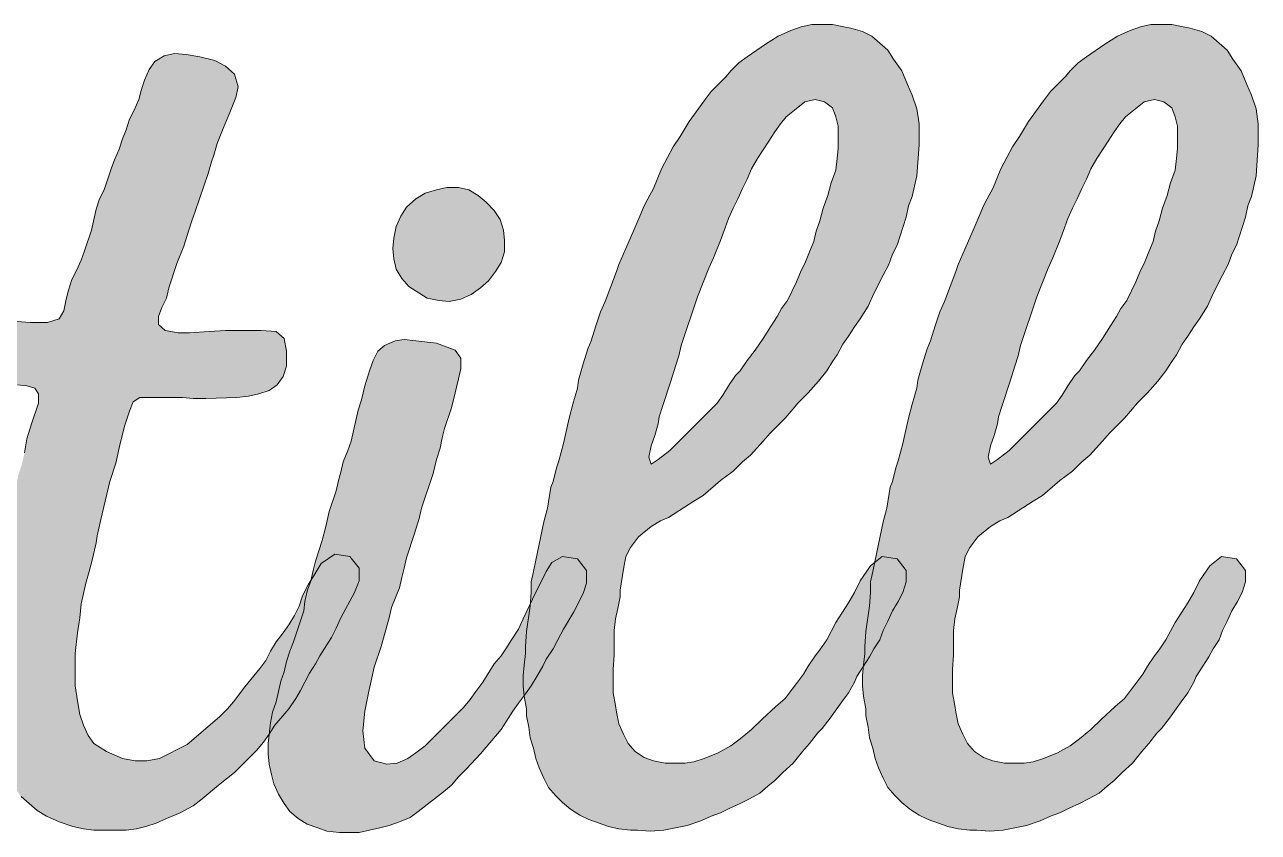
# Model space of a CAD drawing. Header units: inches. Extents: x 0.43 to 5.57, y -5.37 to -0.63.
# Drawn here: x 3.94 to 5.469, y -1.685 to -0.684 of the extents above; entities that cross this region are included whole.
import ezdxf

# ---------------------------------------------------------------- set-up
doc = ezdxf.new("R2010")
doc.units = ezdxf.units.IN
doc.header["$MEASUREMENT"] = 0
doc.layers.add('Layer 1', color=7, linetype='Continuous')

# ---------------------------------------------------------------- blocks, each defined once
blk = doc.blocks.new('block 4')
at = {"layer": 'Layer 1', "true_color": 0xd42128}
h = blk.add_hatch(color=242, dxfattribs=at)
h.dxf.hatch_style = 2
h.paths.add_polyline_path([(5.0114, -0.9812), (5.0043, -0.9941), (4.9928, -1.017), (4.9857, -1.0327), (4.9757, -1.0485), (4.9685, -1.0585), (4.9614, -1.07), (4.9542, -1.08), (4.947, -1.0929), (4.9413, -1.1014), (4.9342, -1.1129), (4.9241, -1.1258), (4.9113, -1.1401), (4.8984, -1.153), (4.8926, -1.1601), (4.8826, -1.1716), (4.864, -1.1902), (4.8554, -1.2002), (4.8397, -1.2174), (4.8297, -1.226), (4.8182, -1.2374), (4.8025, -1.2489), (4.781, -1.2675), (4.7696, -1.2746), (4.7381, -1.2947), (4.7281, -1.2989), (4.7166, -1.3061), (4.7009, -1.319), (4.6908, -1.3319), (4.6851, -1.3433), (4.6823, -1.3591), (4.678, -1.3848), (4.678, -1.3934), (4.6751, -1.4077), (4.6723, -1.4206), (4.6708, -1.4349), (4.6708, -1.465), (4.6694, -1.4836), (4.6694, -1.5122), (4.6723, -1.5279), (4.6737, -1.5365), (4.6765, -1.5508), (4.6823, -1.5637), (4.688, -1.5752), (4.6966, -1.5852), (4.708, -1.5924), (4.7195, -1.5966), (4.7338, -1.5995), (4.7581, -1.5995), (4.7696, -1.5981), (4.7824, -1.5938), (4.7996, -1.5866), (4.8154, -1.578), (4.8268, -1.5695), (4.8411, -1.558), (4.854, -1.5451), (4.8712, -1.5294), (4.8826, -1.5194), (4.8912, -1.5079), (4.8969, -1.5008), (4.9055, -1.4893), (4.9113, -1.4793), (4.9198, -1.4664), (4.9256, -1.4592), (4.9342, -1.4464), (4.9456, -1.4249), (4.9528, -1.4134), (4.9614, -1.4006), (4.9685, -1.3877), (4.9757, -1.3734), (4.9885, -1.3548), (5.0029, -1.3433), (5.0215, -1.3462), (5.0329, -1.3605), (5.0329, -1.3748), (5.0286, -1.3877), (5.0229, -1.3991), (5.0157, -1.4106), (5.01, -1.4235), (5.0043, -1.4349), (5, -1.4464), (4.9928, -1.4578), (4.9871, -1.4678), (4.98, -1.4793), (4.9714, -1.4922), (4.9685, -1.4993), (4.9614, -1.5122), (4.9528, -1.5237), (4.9384, -1.5437), (4.9284, -1.5566), (4.9227, -1.5623), (4.9127, -1.5752), (4.9041, -1.5852), (4.8926, -1.5995), (4.8798, -1.611), (4.8698, -1.621), (4.8612, -1.6281), (4.8511, -1.6367), (4.8383, -1.6439), (4.8268, -1.6496), (4.8139, -1.6553), (4.8025, -1.6611), (4.791, -1.6653), (4.7782, -1.6711), (4.761, -1.6768), (4.7324, -1.6825), (4.7152, -1.684), (4.6994, -1.6825), (4.6908, -1.6825), (4.6765, -1.6811), (4.6636, -1.6782), (4.6522, -1.6739), (4.6393, -1.6696), (4.6279, -1.6639), (4.6164, -1.6568), (4.6064, -1.6482), (4.5978, -1.6396), (4.5892, -1.6296), (4.5835, -1.6181), (4.5778, -1.6052), (4.5735, -1.5938), (4.5706, -1.5809), (4.5663, -1.568), (4.5649, -1.5551), (4.562, -1.5408), (4.562, -1.5322), (4.5592, -1.5165), (4.5577, -1.5036), (4.5577, -1.4907), (4.5592, -1.4779), (4.5606, -1.4635), (4.5606, -1.455), (4.562, -1.4363), (4.5663, -1.4049), (4.5678, -1.3877), (4.5678, -1.3748), (4.5706, -1.3619), (4.5735, -1.3476), (4.5835, -1.3004), (4.5878, -1.2832), (4.5921, -1.2574), (4.595, -1.2503), (4.5992, -1.2331), (4.6021, -1.2245), (4.6078, -1.2031), (4.6121, -1.1845), (4.615, -1.1716), (4.6193, -1.1544), (4.625, -1.1344), (4.6265, -1.1243), (4.6322, -1.1043), (4.6379, -1.0857), (4.6422, -1.0757), (4.6479, -1.0571), (4.6536, -1.0399), (4.6594, -1.027), (4.6737, -0.9898), (4.6765, -0.9812), (4.6851, -0.9612), (4.6951, -0.9383), (4.7023, -0.9211), (4.708, -0.9082), (4.7123, -0.8996), (4.7195, -0.8868), (4.7295, -0.8624), (4.7366, -0.8481), (4.7438, -0.8352), (4.7524, -0.8223), (4.7638, -0.8037), (4.7824, -0.778), (4.791, -0.7665), (4.8096, -0.7479), (4.8154, -0.7408), (4.8254, -0.7307), (4.8354, -0.7236), (4.8583, -0.7078), (4.874, -0.6978), (4.8898, -0.6907), (4.9027, -0.6864), (4.9156, -0.6835), (4.9413, -0.6835), (4.9556, -0.6864), (4.9642, -0.6878), (4.9785, -0.6921), (4.99, -0.6978), (5.01, -0.715), (5.0172, -0.7265), (5.0272, -0.7408), (5.0343, -0.7579), (5.0401, -0.7708), (5.0458, -0.788), (5.0487, -0.8066), (5.0487, -0.8324), (5.0458, -0.871), (5.0401, -0.8968), (5.0358, -0.9082), (5.0329, -0.9225), (5.0215, -0.9569), (5.0157, -0.9683)])
h.paths.add_polyline_path([(4.7739, -1.0213), (4.7538, -1.0814), (4.751, -1.0943), (4.7467, -1.1072), (4.7409, -1.1258), (4.7309, -1.1558), (4.7266, -1.1701), (4.7252, -1.1787), (4.7209, -1.193), (4.7166, -1.2059), (4.7137, -1.2202), (4.7166, -1.2288), (4.7252, -1.2231), (4.7395, -1.2116), (4.7982, -1.153), (4.8053, -1.1429), (4.8125, -1.1315), (4.8211, -1.1186), (4.8268, -1.1129), (4.8354, -1.1), (4.8454, -1.0871), (4.8554, -1.0728), (4.8655, -1.0571), (4.8726, -1.0456), (4.8783, -1.0356), (4.8855, -1.0256), (4.8969, -1.0027), (4.9027, -0.9884), (4.907, -0.9798), (4.9127, -0.9655), (4.9184, -0.9526), (4.9213, -0.9397), (4.9256, -0.9268), (4.9299, -0.9111), (4.9356, -0.8953), (4.9399, -0.8796), (4.9456, -0.8639), (4.947, -0.8495), (4.9485, -0.8367), (4.9485, -0.8095), (4.9456, -0.798), (4.9413, -0.7866), (4.9313, -0.7794), (4.9198, -0.7765), (4.907, -0.7794), (4.8941, -0.7894), (4.8841, -0.798), (4.8769, -0.8066), (4.8698, -0.8166), (4.8626, -0.8281), (4.8483, -0.8495), (4.8411, -0.8624), (4.8354, -0.8753), (4.8297, -0.8868), (4.824, -0.8996), (4.8182, -0.9111), (4.8125, -0.924), (4.8082, -0.9354), (4.8025, -0.9512), (4.7939, -0.9726), (4.7882, -0.9855)])
h = blk.add_hatch(color=242, dxfattribs=at)
h.dxf.hatch_style = 2
h.paths.add_polyline_path([(5.4322, -0.9812), (5.4251, -0.9941), (5.4136, -1.017), (5.4065, -1.0327), (5.3964, -1.0485), (5.3893, -1.0585), (5.3821, -1.07), (5.375, -1.08), (5.3678, -1.0929), (5.3621, -1.1014), (5.3549, -1.1129), (5.3449, -1.1258), (5.332, -1.1401), (5.3192, -1.153), (5.3134, -1.1601), (5.3034, -1.1716), (5.2848, -1.1902), (5.2762, -1.2002), (5.2605, -1.2174), (5.2505, -1.226), (5.239, -1.2374), (5.2233, -1.2489), (5.2018, -1.2675), (5.1904, -1.2746), (5.1589, -1.2947), (5.1488, -1.2989), (5.1374, -1.3061), (5.1216, -1.319), (5.1116, -1.3319), (5.1059, -1.3433), (5.103, -1.3591), (5.0988, -1.3848), (5.0988, -1.3934), (5.0959, -1.4077), (5.093, -1.4206), (5.0916, -1.4349), (5.0916, -1.465), (5.0902, -1.4836), (5.0902, -1.5122), (5.093, -1.5279), (5.0945, -1.5365), (5.0973, -1.5508), (5.103, -1.5637), (5.1088, -1.5752), (5.1174, -1.5852), (5.1288, -1.5924), (5.1403, -1.5966), (5.1546, -1.5995), (5.1789, -1.5995), (5.1904, -1.5981), (5.2032, -1.5938), (5.2204, -1.5866), (5.2362, -1.578), (5.2476, -1.5695), (5.2619, -1.558), (5.2748, -1.5451), (5.292, -1.5294), (5.3034, -1.5194), (5.312, -1.5079), (5.3177, -1.5008), (5.3263, -1.4893), (5.332, -1.4793), (5.3406, -1.4664), (5.3464, -1.4592), (5.3549, -1.4464), (5.3664, -1.4249), (5.3736, -1.4134), (5.3821, -1.4006), (5.3893, -1.3877), (5.3964, -1.3734), (5.4093, -1.3548), (5.4236, -1.3433), (5.4422, -1.3462), (5.4537, -1.3605), (5.4537, -1.3748), (5.4494, -1.3877), (5.4437, -1.3991), (5.4365, -1.4106), (5.4308, -1.4235), (5.4251, -1.4349), (5.4208, -1.4464), (5.4136, -1.4578), (5.4079, -1.4678), (5.4007, -1.4793), (5.3922, -1.4922), (5.3893, -1.4993), (5.3821, -1.5122), (5.3736, -1.5237), (5.3592, -1.5437), (5.3492, -1.5566), (5.3435, -1.5623), (5.3335, -1.5752), (5.3249, -1.5852), (5.3134, -1.5995), (5.3006, -1.611), (5.2905, -1.621), (5.282, -1.6281), (5.2719, -1.6367), (5.259, -1.6439), (5.2476, -1.6496), (5.2347, -1.6553), (5.2233, -1.6611), (5.2118, -1.6653), (5.1989, -1.6711), (5.1818, -1.6768), (5.1531, -1.6825), (5.136, -1.684), (5.1202, -1.6825), (5.1116, -1.6825), (5.0973, -1.6811), (5.0844, -1.6782), (5.073, -1.6739), (5.0601, -1.6696), (5.0487, -1.6639), (5.0372, -1.6568), (5.0272, -1.6482), (5.0186, -1.6396), (5.01, -1.6296), (5.0043, -1.6181), (4.9986, -1.6052), (4.9943, -1.5938), (4.9914, -1.5809), (4.9871, -1.568), (4.9857, -1.5551), (4.9828, -1.5408), (4.9828, -1.5322), (4.98, -1.5165), (4.9785, -1.5036), (4.9785, -1.4907), (4.98, -1.4779), (4.9814, -1.4635), (4.9814, -1.455), (4.9828, -1.4363), (4.9871, -1.4049), (4.9885, -1.3877), (4.9885, -1.3748), (4.9914, -1.3619), (4.9943, -1.3476), (5.0043, -1.3004), (5.0086, -1.2832), (5.0129, -1.2574), (5.0157, -1.2503), (5.02, -1.2331), (5.0229, -1.2245), (5.0286, -1.2031), (5.0329, -1.1845), (5.0358, -1.1716), (5.0401, -1.1544), (5.0458, -1.1344), (5.0472, -1.1243), (5.053, -1.1043), (5.0587, -1.0857), (5.063, -1.0757), (5.0687, -1.0571), (5.0744, -1.0399), (5.0801, -1.027), (5.0945, -0.9898), (5.0973, -0.9812), (5.1059, -0.9612), (5.1159, -0.9383), (5.1231, -0.9211), (5.1288, -0.9082), (5.1331, -0.8996), (5.1403, -0.8868), (5.1503, -0.8624), (5.1574, -0.8481), (5.1646, -0.8352), (5.1732, -0.8223), (5.1846, -0.8037), (5.2032, -0.778), (5.2118, -0.7665), (5.2304, -0.7479), (5.2362, -0.7408), (5.2462, -0.7307), (5.2562, -0.7236), (5.2791, -0.7078), (5.2948, -0.6978), (5.3106, -0.6907), (5.3235, -0.6864), (5.3363, -0.6835), (5.3621, -0.6835), (5.3764, -0.6864), (5.385, -0.6878), (5.3993, -0.6921), (5.4108, -0.6978), (5.4308, -0.715), (5.438, -0.7265), (5.448, -0.7408), (5.4551, -0.7579), (5.4609, -0.7708), (5.4666, -0.788), (5.4694, -0.8066), (5.4694, -0.8324), (5.4666, -0.871), (5.4609, -0.8968), (5.4566, -0.9082), (5.4537, -0.9225), (5.4422, -0.9569), (5.4365, -0.9683)])
h.paths.add_polyline_path([(5.1946, -1.0213), (5.1746, -1.0814), (5.1717, -1.0943), (5.1674, -1.1072), (5.1617, -1.1258), (5.1517, -1.1558), (5.1474, -1.1701), (5.146, -1.1787), (5.1417, -1.193), (5.1374, -1.2059), (5.1345, -1.2202), (5.1374, -1.2288), (5.146, -1.2231), (5.1603, -1.2116), (5.219, -1.153), (5.2261, -1.1429), (5.2333, -1.1315), (5.2419, -1.1186), (5.2476, -1.1129), (5.2562, -1.1), (5.2662, -1.0871), (5.2762, -1.0728), (5.2862, -1.0571), (5.2934, -1.0456), (5.2991, -1.0356), (5.3063, -1.0256), (5.3177, -1.0027), (5.3235, -0.9884), (5.3278, -0.9798), (5.3335, -0.9655), (5.3392, -0.9526), (5.3421, -0.9397), (5.3464, -0.9268), (5.3506, -0.9111), (5.3564, -0.8953), (5.3607, -0.8796), (5.3664, -0.8639), (5.3678, -0.8495), (5.3693, -0.8367), (5.3693, -0.8095), (5.3664, -0.798), (5.3621, -0.7866), (5.3521, -0.7794), (5.3406, -0.7765), (5.3278, -0.7794), (5.3149, -0.7894), (5.3048, -0.798), (5.2977, -0.8066), (5.2905, -0.8166), (5.2834, -0.8281), (5.2691, -0.8495), (5.2619, -0.8624), (5.2562, -0.8753), (5.2505, -0.8868), (5.2447, -0.8996), (5.239, -0.9111), (5.2333, -0.924), (5.229, -0.9354), (5.2233, -0.9512), (5.2147, -0.9726), (5.209, -0.9855)])
h = blk.add_hatch(color=242, dxfattribs=at)
h.dxf.hatch_style = 2
h.paths.add_polyline_path([(4.3545, -1.3576), (4.3545, -1.3734), (4.3488, -1.3877), (4.3316, -1.4192), (4.3259, -1.4321), (4.3201, -1.4435), (4.3058, -1.4664), (4.3001, -1.4764), (4.2929, -1.4879), (4.2815, -1.5093), (4.2758, -1.5194), (4.2672, -1.5322), (4.25, -1.5523), (4.2428, -1.5637), (4.2357, -1.5737), (4.2271, -1.5838), (4.1999, -1.611), (4.1799, -1.6267), (4.1598, -1.6439), (4.1484, -1.6525), (4.1326, -1.6611), (4.1155, -1.6682), (4.1026, -1.6739), (4.0897, -1.6782), (4.0783, -1.6811), (4.0654, -1.6825), (4.0253, -1.6825), (4.0124, -1.6811), (3.9995, -1.6782), (3.9824, -1.6725), (3.9666, -1.6653), (3.9552, -1.6582), (3.9351, -1.641), (3.928, -1.631), (3.9208, -1.6195), (3.9094, -1.5966), (3.9051, -1.5852), (3.9008, -1.5723), (3.8979, -1.5594), (3.8951, -1.548), (3.8951, -1.5351), (3.8936, -1.5222), (3.8936, -1.5093), (3.8922, -1.495), (3.8922, -1.4821), (3.8965, -1.4435), (3.8965, -1.4306), (3.9036, -1.3662), (3.9065, -1.3533), (3.9079, -1.3405), (3.9137, -1.3147), (3.918, -1.2961), (3.9223, -1.2789), (3.9251, -1.266), (3.9294, -1.2531), (3.9323, -1.2403), (3.9366, -1.2274), (3.9394, -1.2145), (3.9423, -1.1973), (3.948, -1.1787), (3.9566, -1.153), (3.9566, -1.1415), (3.9523, -1.1344), (3.9423, -1.1315), (3.9308, -1.1301), (3.9165, -1.1272), (3.9022, -1.1215), (3.8922, -1.1086), (3.8893, -1.0957), (3.8879, -1.0814), (3.8908, -1.07), (3.8965, -1.0599), (3.9065, -1.0528), (3.9251, -1.0513), (3.9466, -1.0528), (3.9681, -1.0528), (3.9824, -1.0485), (3.9881, -1.0385), (3.991, -1.0242), (3.9938, -1.0127), (3.9981, -0.9998), (4.0038, -0.9884), (4.0095, -0.9755), (4.0139, -0.964), (4.0224, -0.9383), (4.0282, -0.9125), (4.0325, -0.8996), (4.0382, -0.8882), (4.0468, -0.8624), (4.0511, -0.851), (4.0568, -0.8381), (4.0611, -0.8252), (4.0654, -0.8138), (4.0697, -0.8009), (4.0754, -0.7894), (4.0811, -0.7765), (4.084, -0.7651), (4.0883, -0.7522), (4.094, -0.7393), (4.1011, -0.7293), (4.1126, -0.7222), (4.1255, -0.7193), (4.1398, -0.7207), (4.157, -0.7236), (4.1756, -0.7279), (4.1885, -0.735), (4.1999, -0.7451), (4.2042, -0.7608), (4.2014, -0.7737), (4.1942, -0.7923), (4.1856, -0.8123), (4.1784, -0.8309), (4.1742, -0.8452), (4.1713, -0.8538), (4.167, -0.8681), (4.1512, -0.9154), (4.1469, -0.9268), (4.1427, -0.9397), (4.1369, -0.9583), (4.1284, -0.9798), (4.1183, -1.0098), (4.1155, -1.0227), (4.1098, -1.0342), (4.1054, -1.0456), (4.1054, -1.0556), (4.114, -1.0628), (4.1298, -1.0657), (4.1441, -1.0657), (4.1684, -1.0642), (4.1885, -1.0628), (4.2328, -1.0628), (4.2514, -1.0642), (4.2615, -1.0728), (4.2643, -1.0886), (4.2643, -1.1072), (4.26, -1.12), (4.2529, -1.1301), (4.2428, -1.1372), (4.23, -1.1415), (4.2171, -1.1444), (4.2028, -1.1458), (4.1641, -1.1472), (4.1484, -1.1472), (4.1355, -1.1458), (4.0826, -1.1458), (4.074, -1.1515), (4.0697, -1.163), (4.064, -1.1802), (4.0582, -1.2031), (4.0525, -1.2274), (4.0453, -1.2503), (4.0396, -1.2746), (4.0339, -1.2975), (4.0296, -1.3176), (4.0282, -1.3261), (4.0239, -1.3462), (4.0196, -1.3619), (4.0153, -1.3762), (4.0095, -1.402), (4.0081, -1.4192), (4.0053, -1.4378), (4.0024, -1.4635), (4.0024, -1.5036), (4.0053, -1.5222), (4.0081, -1.5394), (4.0124, -1.5523), (4.0182, -1.5652), (4.0253, -1.5752), (4.041, -1.5852), (4.0611, -1.5938), (4.0768, -1.5966), (4.0911, -1.5966), (4.1069, -1.5938), (4.1412, -1.5766), (4.1813, -1.5423), (4.1913, -1.5322), (4.1985, -1.5237), (4.2128, -1.505), (4.2314, -1.4821), (4.2385, -1.4721), (4.2443, -1.4607), (4.2514, -1.4492), (4.26, -1.4378), (4.2672, -1.4278), (4.2743, -1.4163), (4.2801, -1.4049), (4.2843, -1.392), (4.2915, -1.3777), (4.2987, -1.3662), (4.3073, -1.3519), (4.3244, -1.3405), (4.343, -1.3433)])
h = blk.add_hatch(color=242, dxfattribs=at)
h.dxf.hatch_style = 2
h.paths.add_polyline_path([(4.6364, -1.3605), (4.6364, -1.3762), (4.6321, -1.3891), (4.6207, -1.412), (4.6078, -1.4335), (4.6007, -1.4464), (4.5949, -1.4578), (4.5863, -1.4707), (4.5821, -1.4793), (4.5749, -1.4922), (4.5677, -1.5036), (4.5606, -1.5136), (4.552, -1.5251), (4.5448, -1.5351), (4.5305, -1.558), (4.5048, -1.5881), (4.4876, -1.6067), (4.4776, -1.6167), (4.469, -1.6267), (4.459, -1.6353), (4.4275, -1.6596), (4.4175, -1.6668), (4.4046, -1.6725), (4.3917, -1.6768), (4.3802, -1.6797), (4.3545, -1.6854), (4.3301, -1.6854), (4.3144, -1.684), (4.303, -1.6797), (4.2901, -1.6754), (4.2786, -1.6682), (4.2686, -1.6596), (4.2615, -1.6496), (4.2543, -1.6382), (4.2486, -1.6253), (4.2457, -1.6138), (4.2428, -1.6009), (4.2414, -1.5881), (4.2414, -1.5752), (4.2443, -1.5494), (4.2471, -1.5365), (4.2514, -1.5237), (4.2572, -1.4979), (4.2615, -1.4864), (4.2643, -1.4736), (4.2686, -1.4607), (4.2729, -1.4492), (4.2858, -1.4106), (4.2872, -1.3991), (4.2901, -1.3863), (4.2944, -1.3734), (4.2972, -1.3605), (4.3001, -1.349), (4.3087, -1.3233), (4.313, -1.3061), (4.3173, -1.2875), (4.3259, -1.2617), (4.3287, -1.2489), (4.3316, -1.2388), (4.3344, -1.226), (4.3402, -1.2116), (4.3445, -1.2002), (4.3531, -1.1616), (4.3573, -1.1487), (4.3616, -1.1315), (4.3674, -1.1129), (4.3717, -1.1), (4.3774, -1.0886), (4.386, -1.0814), (4.3989, -1.0757), (4.4103, -1.0742), (4.4246, -1.0757), (4.4504, -1.0785), (4.4733, -1.0871), (4.4804, -1.0971), (4.4804, -1.11), (4.4776, -1.1229), (4.4733, -1.1401), (4.469, -1.1587), (4.4604, -1.1845), (4.4575, -1.1959), (4.4547, -1.2088), (4.4504, -1.2231), (4.4461, -1.2403), (4.4318, -1.2832), (4.4289, -1.2961), (4.4232, -1.3147), (4.4132, -1.3447), (4.4103, -1.3576), (4.4074, -1.3691), (4.4046, -1.382), (4.3946, -1.4063), (4.3917, -1.4192), (4.3817, -1.455), (4.3731, -1.4807), (4.3702, -1.4936), (4.3659, -1.5122), (4.3616, -1.5351), (4.3588, -1.5594), (4.3616, -1.5809), (4.3731, -1.5966), (4.3888, -1.6009), (4.4017, -1.5995), (4.4146, -1.5938), (4.4246, -1.5866), (4.4361, -1.578), (4.4833, -1.5308), (4.4919, -1.5208), (4.499, -1.5108), (4.5076, -1.4993), (4.5219, -1.4764), (4.5305, -1.4664), (4.5363, -1.4578), (4.5434, -1.4464), (4.552, -1.4335), (4.5577, -1.4206), (4.5692, -1.3963), (4.5863, -1.3619), (4.5935, -1.3505), (4.6064, -1.3433), (4.625, -1.3462)])
h.paths.add_polyline_path([(4.406, -0.9211), (4.4132, -0.9097), (4.4246, -0.8996), (4.4361, -0.8925), (4.4504, -0.8882), (4.4633, -0.8853), (4.4776, -0.8853), (4.4905, -0.8882), (4.5019, -0.8953), (4.5119, -0.9039), (4.5219, -0.9139), (4.5291, -0.9254), (4.5334, -0.9383), (4.5348, -0.9512), (4.5348, -0.9655), (4.5305, -0.9784), (4.5234, -0.9898), (4.5148, -1.0013), (4.5048, -1.0098), (4.4933, -1.0184), (4.4804, -1.0242), (4.4661, -1.027), (4.4532, -1.0256), (4.4389, -1.0227), (4.416, -1.0084), (4.4074, -0.9984), (4.4003, -0.9869), (4.3974, -0.9741), (4.396, -0.9612), (4.3974, -0.9483), (4.4003, -0.934)])
at = {"layer": 'Layer 1', "lineweight": 0}
for points in [[(5.0114, -0.9812), (5.0043, -0.9941), (4.9928, -1.017), (4.9857, -1.0327), (4.9757, -1.0485), (4.9685, -1.0585), (4.9614, -1.07), (4.9542, -1.08), (4.947, -1.0929), (4.9413, -1.1014), (4.9342, -1.1129), (4.9241, -1.1258), (4.9113, -1.1401), (4.8984, -1.153), (4.8926, -1.1601), (4.8826, -1.1716), (4.864, -1.1902), (4.8554, -1.2002), (4.8397, -1.2174), (4.8297, -1.226), (4.8182, -1.2374), (4.8025, -1.2489), (4.781, -1.2675), (4.7696, -1.2746), (4.7381, -1.2947), (4.7281, -1.2989), (4.7166, -1.3061), (4.7009, -1.319), (4.6908, -1.3319), (4.6851, -1.3433), (4.6823, -1.3591), (4.678, -1.3848), (4.678, -1.3934), (4.6751, -1.4077), (4.6723, -1.4206), (4.6708, -1.4349), (4.6708, -1.465), (4.6694, -1.4836), (4.6694, -1.5122), (4.6723, -1.5279), (4.6737, -1.5365), (4.6765, -1.5508), (4.6823, -1.5637), (4.688, -1.5752), (4.6966, -1.5852), (4.708, -1.5924), (4.7195, -1.5966), (4.7338, -1.5995), (4.7581, -1.5995), (4.7696, -1.5981), (4.7824, -1.5938), (4.7996, -1.5866), (4.8154, -1.578), (4.8268, -1.5695), (4.8411, -1.558), (4.854, -1.5451), (4.8712, -1.5294), (4.8826, -1.5194), (4.8912, -1.5079), (4.8969, -1.5008), (4.9055, -1.4893), (4.9113, -1.4793), (4.9198, -1.4664), (4.9256, -1.4592), (4.9342, -1.4464), (4.9456, -1.4249), (4.9528, -1.4134), (4.9614, -1.4006), (4.9685, -1.3877), (4.9757, -1.3734), (4.9885, -1.3548), (5.0029, -1.3433), (5.0215, -1.3462), (5.0329, -1.3605), (5.0329, -1.3748), (5.0286, -1.3877), (5.0229, -1.3991), (5.0157, -1.4106), (5.01, -1.4235), (5.0043, -1.4349), (5, -1.4464), (4.9928, -1.4578), (4.9871, -1.4678), (4.98, -1.4793), (4.9714, -1.4922), (4.9685, -1.4993), (4.9614, -1.5122), (4.9528, -1.5237), (4.9384, -1.5437), (4.9284, -1.5566), (4.9227, -1.5623), (4.9127, -1.5752), (4.9041, -1.5852), (4.8926, -1.5995), (4.8798, -1.611), (4.8698, -1.621), (4.8612, -1.6281), (4.8511, -1.6367), (4.8383, -1.6439), (4.8268, -1.6496), (4.8139, -1.6553), (4.8025, -1.6611), (4.791, -1.6653), (4.7782, -1.6711), (4.761, -1.6768), (4.7324, -1.6825), (4.7152, -1.684), (4.6994, -1.6825), (4.6908, -1.6825), (4.6765, -1.6811), (4.6636, -1.6782), (4.6522, -1.6739), (4.6393, -1.6696), (4.6279, -1.6639), (4.6164, -1.6568), (4.6064, -1.6482), (4.5978, -1.6396), (4.5892, -1.6296), (4.5835, -1.6181), (4.5778, -1.6052), (4.5735, -1.5938), (4.5706, -1.5809), (4.5663, -1.568), (4.5649, -1.5551), (4.562, -1.5408), (4.562, -1.5322), (4.5592, -1.5165), (4.5577, -1.5036), (4.5577, -1.4907), (4.5592, -1.4779), (4.5606, -1.4635), (4.5606, -1.455), (4.562, -1.4363), (4.5663, -1.4049), (4.5678, -1.3877), (4.5678, -1.3748), (4.5706, -1.3619), (4.5735, -1.3476), (4.5835, -1.3004), (4.5878, -1.2832), (4.5921, -1.2574), (4.595, -1.2503), (4.5992, -1.2331), (4.6021, -1.2245), (4.6078, -1.2031), (4.6121, -1.1845), (4.615, -1.1716), (4.6193, -1.1544), (4.625, -1.1344), (4.6265, -1.1243), (4.6322, -1.1043), (4.6379, -1.0857), (4.6422, -1.0757), (4.6479, -1.0571), (4.6536, -1.0399), (4.6594, -1.027), (4.6737, -0.9898), (4.6765, -0.9812), (4.6851, -0.9612), (4.6951, -0.9383), (4.7023, -0.9211), (4.708, -0.9082), (4.7123, -0.8996), (4.7195, -0.8868), (4.7295, -0.8624), (4.7366, -0.8481), (4.7438, -0.8352), (4.7524, -0.8223), (4.7638, -0.8037), (4.7824, -0.778), (4.791, -0.7665), (4.8096, -0.7479), (4.8154, -0.7408), (4.8254, -0.7307), (4.8354, -0.7236), (4.8583, -0.7078), (4.874, -0.6978), (4.8898, -0.6907), (4.9027, -0.6864), (4.9156, -0.6835), (4.9413, -0.6835), (4.9556, -0.6864), (4.9642, -0.6878), (4.9785, -0.6921), (4.99, -0.6978), (5.01, -0.715), (5.0172, -0.7265), (5.0272, -0.7408), (5.0343, -0.7579), (5.0401, -0.7708), (5.0458, -0.788), (5.0487, -0.8066), (5.0487, -0.8324), (5.0458, -0.871), (5.0401, -0.8968), (5.0358, -0.9082), (5.0329, -0.9225), (5.0215, -0.9569), (5.0157, -0.9683), (5.0114, -0.9812)], [(5.4322, -0.9812), (5.4251, -0.9941), (5.4136, -1.017), (5.4065, -1.0327), (5.3964, -1.0485), (5.3893, -1.0585), (5.3821, -1.07), (5.375, -1.08), (5.3678, -1.0929), (5.3621, -1.1014), (5.3549, -1.1129), (5.3449, -1.1258), (5.332, -1.1401), (5.3192, -1.153), (5.3134, -1.1601), (5.3034, -1.1716), (5.2848, -1.1902), (5.2762, -1.2002), (5.2605, -1.2174), (5.2505, -1.226), (5.239, -1.2374), (5.2233, -1.2489), (5.2018, -1.2675), (5.1904, -1.2746), (5.1589, -1.2947), (5.1488, -1.2989), (5.1374, -1.3061), (5.1216, -1.319), (5.1116, -1.3319), (5.1059, -1.3433), (5.103, -1.3591), (5.0988, -1.3848), (5.0988, -1.3934), (5.0959, -1.4077), (5.093, -1.4206), (5.0916, -1.4349), (5.0916, -1.465), (5.0902, -1.4836), (5.0902, -1.5122), (5.093, -1.5279), (5.0945, -1.5365), (5.0973, -1.5508), (5.103, -1.5637), (5.1088, -1.5752), (5.1174, -1.5852), (5.1288, -1.5924), (5.1403, -1.5966), (5.1546, -1.5995), (5.1789, -1.5995), (5.1904, -1.5981), (5.2032, -1.5938), (5.2204, -1.5866), (5.2362, -1.578), (5.2476, -1.5695), (5.2619, -1.558), (5.2748, -1.5451), (5.292, -1.5294), (5.3034, -1.5194), (5.312, -1.5079), (5.3177, -1.5008), (5.3263, -1.4893), (5.332, -1.4793), (5.3406, -1.4664), (5.3464, -1.4592), (5.3549, -1.4464), (5.3664, -1.4249), (5.3736, -1.4134), (5.3821, -1.4006), (5.3893, -1.3877), (5.3964, -1.3734), (5.4093, -1.3548), (5.4236, -1.3433), (5.4422, -1.3462), (5.4537, -1.3605), (5.4537, -1.3748), (5.4494, -1.3877), (5.4437, -1.3991), (5.4365, -1.4106), (5.4308, -1.4235), (5.4251, -1.4349), (5.4208, -1.4464), (5.4136, -1.4578), (5.4079, -1.4678), (5.4007, -1.4793), (5.3922, -1.4922), (5.3893, -1.4993), (5.3821, -1.5122), (5.3736, -1.5237), (5.3592, -1.5437), (5.3492, -1.5566), (5.3435, -1.5623), (5.3335, -1.5752), (5.3249, -1.5852), (5.3134, -1.5995), (5.3006, -1.611), (5.2905, -1.621), (5.282, -1.6281), (5.2719, -1.6367), (5.259, -1.6439), (5.2476, -1.6496), (5.2347, -1.6553), (5.2233, -1.6611), (5.2118, -1.6653), (5.1989, -1.6711), (5.1818, -1.6768), (5.1531, -1.6825), (5.136, -1.684), (5.1202, -1.6825), (5.1116, -1.6825), (5.0973, -1.6811), (5.0844, -1.6782), (5.073, -1.6739), (5.0601, -1.6696), (5.0487, -1.6639), (5.0372, -1.6568), (5.0272, -1.6482), (5.0186, -1.6396), (5.01, -1.6296), (5.0043, -1.6181), (4.9986, -1.6052), (4.9943, -1.5938), (4.9914, -1.5809), (4.9871, -1.568), (4.9857, -1.5551), (4.9828, -1.5408), (4.9828, -1.5322), (4.98, -1.5165), (4.9785, -1.5036), (4.9785, -1.4907), (4.98, -1.4779), (4.9814, -1.4635), (4.9814, -1.455), (4.9828, -1.4363), (4.9871, -1.4049), (4.9885, -1.3877), (4.9885, -1.3748), (4.9914, -1.3619), (4.9943, -1.3476), (5.0043, -1.3004), (5.0086, -1.2832), (5.0129, -1.2574), (5.0157, -1.2503), (5.02, -1.2331), (5.0229, -1.2245), (5.0286, -1.2031), (5.0329, -1.1845), (5.0358, -1.1716), (5.0401, -1.1544), (5.0458, -1.1344), (5.0472, -1.1243), (5.053, -1.1043), (5.0587, -1.0857), (5.063, -1.0757), (5.0687, -1.0571), (5.0744, -1.0399), (5.0801, -1.027), (5.0945, -0.9898), (5.0973, -0.9812), (5.1059, -0.9612), (5.1159, -0.9383), (5.1231, -0.9211), (5.1288, -0.9082), (5.1331, -0.8996), (5.1403, -0.8868), (5.1503, -0.8624), (5.1574, -0.8481), (5.1646, -0.8352), (5.1732, -0.8223), (5.1846, -0.8037), (5.2032, -0.778), (5.2118, -0.7665), (5.2304, -0.7479), (5.2362, -0.7408), (5.2462, -0.7307), (5.2562, -0.7236), (5.2791, -0.7078), (5.2948, -0.6978), (5.3106, -0.6907), (5.3235, -0.6864), (5.3363, -0.6835), (5.3621, -0.6835), (5.3764, -0.6864), (5.385, -0.6878), (5.3993, -0.6921), (5.4108, -0.6978), (5.4308, -0.715), (5.438, -0.7265), (5.448, -0.7408), (5.4551, -0.7579), (5.4609, -0.7708), (5.4666, -0.788), (5.4694, -0.8066), (5.4694, -0.8324), (5.4666, -0.871), (5.4609, -0.8968), (5.4566, -0.9082), (5.4537, -0.9225), (5.4422, -0.9569), (5.4365, -0.9683), (5.4322, -0.9812)], [(4.3545, -1.3576), (4.3545, -1.3734), (4.3488, -1.3877), (4.3316, -1.4192), (4.3259, -1.4321), (4.3201, -1.4435), (4.3058, -1.4664), (4.3001, -1.4764), (4.2929, -1.4879), (4.2815, -1.5093), (4.2758, -1.5194), (4.2672, -1.5322), (4.25, -1.5523), (4.2428, -1.5637), (4.2357, -1.5737), (4.2271, -1.5838), (4.1999, -1.611), (4.1799, -1.6267), (4.1598, -1.6439), (4.1484, -1.6525), (4.1326, -1.6611), (4.1155, -1.6682), (4.1026, -1.6739), (4.0897, -1.6782), (4.0783, -1.6811), (4.0654, -1.6825), (4.0253, -1.6825), (4.0124, -1.6811), (3.9995, -1.6782), (3.9824, -1.6725), (3.9666, -1.6653), (3.9552, -1.6582), (3.9351, -1.641)], [(3.9394, -1.2145), (3.9423, -1.1973), (3.948, -1.1787), (3.9566, -1.153), (3.9566, -1.1415), (3.9523, -1.1344), (3.9423, -1.1315), (3.9308, -1.1301)], [(3.9251, -1.0513), (3.9466, -1.0528), (3.9681, -1.0528), (3.9824, -1.0485), (3.9881, -1.0385), (3.991, -1.0242), (3.9938, -1.0127), (3.9981, -0.9998), (4.0038, -0.9884), (4.0095, -0.9755), (4.0139, -0.964), (4.0224, -0.9383), (4.0282, -0.9125), (4.0325, -0.8996), (4.0382, -0.8882), (4.0468, -0.8624), (4.0511, -0.851), (4.0568, -0.8381), (4.0611, -0.8252), (4.0654, -0.8138), (4.0697, -0.8009), (4.0754, -0.7894), (4.0811, -0.7765), (4.084, -0.7651), (4.0883, -0.7522), (4.094, -0.7393), (4.1011, -0.7293), (4.1126, -0.7222), (4.1255, -0.7193), (4.1398, -0.7207), (4.157, -0.7236), (4.1756, -0.7279), (4.1885, -0.735), (4.1999, -0.7451), (4.2042, -0.7608), (4.2014, -0.7737), (4.1942, -0.7923), (4.1856, -0.8123), (4.1784, -0.8309), (4.1742, -0.8452), (4.1713, -0.8538), (4.167, -0.8681), (4.1512, -0.9154), (4.1469, -0.9268), (4.1427, -0.9397), (4.1369, -0.9583), (4.1284, -0.9798), (4.1183, -1.0098), (4.1155, -1.0227), (4.1098, -1.0342), (4.1054, -1.0456), (4.1054, -1.0556), (4.114, -1.0628), (4.1298, -1.0657), (4.1441, -1.0657), (4.1684, -1.0642), (4.1885, -1.0628), (4.2328, -1.0628), (4.2514, -1.0642), (4.2615, -1.0728), (4.2643, -1.0886), (4.2643, -1.1072), (4.26, -1.12), (4.2529, -1.1301), (4.2428, -1.1372), (4.23, -1.1415), (4.2171, -1.1444), (4.2028, -1.1458), (4.1641, -1.1472), (4.1484, -1.1472), (4.1355, -1.1458), (4.0826, -1.1458), (4.074, -1.1515), (4.0697, -1.163), (4.064, -1.1802), (4.0582, -1.2031), (4.0525, -1.2274), (4.0453, -1.2503), (4.0396, -1.2746), (4.0339, -1.2975), (4.0296, -1.3176), (4.0282, -1.3261), (4.0239, -1.3462), (4.0196, -1.3619), (4.0153, -1.3762), (4.0095, -1.402), (4.0081, -1.4192), (4.0053, -1.4378), (4.0024, -1.4635), (4.0024, -1.5036), (4.0053, -1.5222), (4.0081, -1.5394), (4.0124, -1.5523), (4.0182, -1.5652), (4.0253, -1.5752), (4.041, -1.5852), (4.0611, -1.5938), (4.0768, -1.5966), (4.0911, -1.5966), (4.1069, -1.5938), (4.1412, -1.5766), (4.1813, -1.5423), (4.1913, -1.5322), (4.1985, -1.5237), (4.2128, -1.505), (4.2314, -1.4821), (4.2385, -1.4721), (4.2443, -1.4607), (4.2514, -1.4492), (4.26, -1.4378), (4.2672, -1.4278), (4.2743, -1.4163), (4.2801, -1.4049), (4.2843, -1.392), (4.2915, -1.3777), (4.2987, -1.3662), (4.3073, -1.3519), (4.3244, -1.3405), (4.343, -1.3433), (4.3545, -1.3576)], [(4.7739, -1.0213), (4.7538, -1.0814), (4.751, -1.0943), (4.7467, -1.1072), (4.7409, -1.1258), (4.7309, -1.1558), (4.7266, -1.1701), (4.7252, -1.1787), (4.7209, -1.193), (4.7166, -1.2059), (4.7137, -1.2202), (4.7166, -1.2288), (4.7252, -1.2231), (4.7395, -1.2116), (4.7982, -1.153), (4.8053, -1.1429), (4.8125, -1.1315), (4.8211, -1.1186), (4.8268, -1.1129), (4.8354, -1.1), (4.8454, -1.0871), (4.8554, -1.0728), (4.8655, -1.0571), (4.8726, -1.0456), (4.8783, -1.0356), (4.8855, -1.0256), (4.8969, -1.0027), (4.9027, -0.9884), (4.907, -0.9798), (4.9127, -0.9655), (4.9184, -0.9526), (4.9213, -0.9397), (4.9256, -0.9268), (4.9299, -0.9111), (4.9356, -0.8953), (4.9399, -0.8796), (4.9456, -0.8639), (4.947, -0.8495), (4.9485, -0.8367), (4.9485, -0.8095), (4.9456, -0.798), (4.9413, -0.7866), (4.9313, -0.7794), (4.9198, -0.7765), (4.907, -0.7794), (4.8941, -0.7894), (4.8841, -0.798), (4.8769, -0.8066), (4.8698, -0.8166), (4.8626, -0.8281), (4.8483, -0.8495), (4.8411, -0.8624), (4.8354, -0.8753), (4.8297, -0.8868), (4.824, -0.8996), (4.8182, -0.9111), (4.8125, -0.924), (4.8082, -0.9354), (4.8025, -0.9512), (4.7939, -0.9726), (4.7882, -0.9855), (4.7739, -1.0213)], [(5.1946, -1.0213), (5.1746, -1.0814), (5.1717, -1.0943), (5.1674, -1.1072), (5.1617, -1.1258), (5.1517, -1.1558), (5.1474, -1.1701), (5.146, -1.1787), (5.1417, -1.193), (5.1374, -1.2059), (5.1345, -1.2202), (5.1374, -1.2288), (5.146, -1.2231), (5.1603, -1.2116), (5.219, -1.153), (5.2261, -1.1429), (5.2333, -1.1315), (5.2419, -1.1186), (5.2476, -1.1129), (5.2562, -1.1), (5.2662, -1.0871), (5.2762, -1.0728), (5.2862, -1.0571), (5.2934, -1.0456), (5.2991, -1.0356), (5.3063, -1.0256), (5.3177, -1.0027), (5.3235, -0.9884), (5.3278, -0.9798), (5.3335, -0.9655), (5.3392, -0.9526), (5.3421, -0.9397), (5.3464, -0.9268), (5.3506, -0.9111), (5.3564, -0.8953), (5.3607, -0.8796), (5.3664, -0.8639), (5.3678, -0.8495), (5.3693, -0.8367), (5.3693, -0.8095), (5.3664, -0.798), (5.3621, -0.7866), (5.3521, -0.7794), (5.3406, -0.7765), (5.3278, -0.7794), (5.3149, -0.7894), (5.3048, -0.798), (5.2977, -0.8066), (5.2905, -0.8166), (5.2834, -0.8281), (5.2691, -0.8495), (5.2619, -0.8624), (5.2562, -0.8753), (5.2505, -0.8868), (5.2447, -0.8996), (5.239, -0.9111), (5.2333, -0.924), (5.229, -0.9354), (5.2233, -0.9512), (5.2147, -0.9726), (5.209, -0.9855), (5.1946, -1.0213)], [(4.406, -0.9211), (4.4132, -0.9097), (4.4246, -0.8996), (4.4361, -0.8925), (4.4504, -0.8882), (4.4633, -0.8853), (4.4776, -0.8853), (4.4905, -0.8882), (4.5019, -0.8953), (4.5119, -0.9039), (4.5219, -0.9139), (4.5291, -0.9254), (4.5334, -0.9383), (4.5348, -0.9512), (4.5348, -0.9655), (4.5305, -0.9784), (4.5234, -0.9898), (4.5148, -1.0013), (4.5048, -1.0098), (4.4933, -1.0184), (4.4804, -1.0242), (4.4661, -1.027), (4.4532, -1.0256), (4.4389, -1.0227), (4.416, -1.0084), (4.4074, -0.9984), (4.4003, -0.9869), (4.3974, -0.9741), (4.396, -0.9612), (4.3974, -0.9483), (4.4003, -0.934), (4.406, -0.9211)], [(4.6364, -1.3605), (4.6364, -1.3762), (4.6321, -1.3891), (4.6207, -1.412), (4.6078, -1.4335), (4.6007, -1.4464), (4.5949, -1.4578), (4.5863, -1.4707), (4.5821, -1.4793), (4.5749, -1.4922), (4.5677, -1.5036), (4.5606, -1.5136), (4.552, -1.5251), (4.5448, -1.5351), (4.5305, -1.558), (4.5048, -1.5881), (4.4876, -1.6067), (4.4776, -1.6167), (4.469, -1.6267), (4.459, -1.6353), (4.4275, -1.6596), (4.4175, -1.6668), (4.4046, -1.6725), (4.3917, -1.6768), (4.3802, -1.6797), (4.3545, -1.6854), (4.3301, -1.6854), (4.3144, -1.684), (4.303, -1.6797), (4.2901, -1.6754), (4.2786, -1.6682), (4.2686, -1.6596), (4.2615, -1.6496), (4.2543, -1.6382), (4.2486, -1.6253), (4.2457, -1.6138), (4.2428, -1.6009), (4.2414, -1.5881), (4.2414, -1.5752), (4.2443, -1.5494), (4.2471, -1.5365), (4.2514, -1.5237), (4.2572, -1.4979), (4.2615, -1.4864), (4.2643, -1.4736), (4.2686, -1.4607), (4.2729, -1.4492), (4.2858, -1.4106), (4.2872, -1.3991), (4.2901, -1.3863), (4.2944, -1.3734), (4.2972, -1.3605), (4.3001, -1.349), (4.3087, -1.3233), (4.313, -1.3061), (4.3173, -1.2875), (4.3259, -1.2617), (4.3287, -1.2489), (4.3316, -1.2388), (4.3344, -1.226), (4.3402, -1.2116), (4.3445, -1.2002), (4.3531, -1.1616), (4.3573, -1.1487), (4.3616, -1.1315), (4.3674, -1.1129), (4.3717, -1.1), (4.3774, -1.0886), (4.386, -1.0814), (4.3989, -1.0757), (4.4103, -1.0742), (4.4246, -1.0757), (4.4504, -1.0785), (4.4733, -1.0871), (4.4804, -1.0971), (4.4804, -1.11), (4.4776, -1.1229), (4.4733, -1.1401), (4.469, -1.1587), (4.4604, -1.1845), (4.4575, -1.1959), (4.4547, -1.2088), (4.4504, -1.2231), (4.4461, -1.2403), (4.4318, -1.2832), (4.4289, -1.2961), (4.4232, -1.3147), (4.4132, -1.3447), (4.4103, -1.3576), (4.4074, -1.3691), (4.4046, -1.382), (4.3946, -1.4063), (4.3917, -1.4192), (4.3817, -1.455), (4.3731, -1.4807), (4.3702, -1.4936), (4.3659, -1.5122), (4.3616, -1.5351), (4.3588, -1.5594), (4.3616, -1.5809), (4.3731, -1.5966), (4.3888, -1.6009), (4.4017, -1.5995), (4.4146, -1.5938), (4.4246, -1.5866), (4.4361, -1.578), (4.4833, -1.5308), (4.4919, -1.5208), (4.499, -1.5108), (4.5076, -1.4993), (4.5219, -1.4764), (4.5305, -1.4664), (4.5363, -1.4578), (4.5434, -1.4464), (4.552, -1.4335), (4.5577, -1.4206), (4.5692, -1.3963), (4.5863, -1.3619), (4.5935, -1.3505), (4.6064, -1.3433), (4.625, -1.3462), (4.6364, -1.3605)]]:
    blk.add_lwpolyline(points, dxfattribs=at)
blk = doc.blocks.new('block 2')
at = {"layer": 'Layer 1'}
blk.add_blockref('block 4', (0, 0), dxfattribs=at)

msp = doc.modelspace()

# ---------------------------------------------------------------- block references
at = {"layer": 'Layer 1'}
msp.add_blockref('block 2', (0, 0), dxfattribs=at)

doc.saveas('drawing.dxf')
